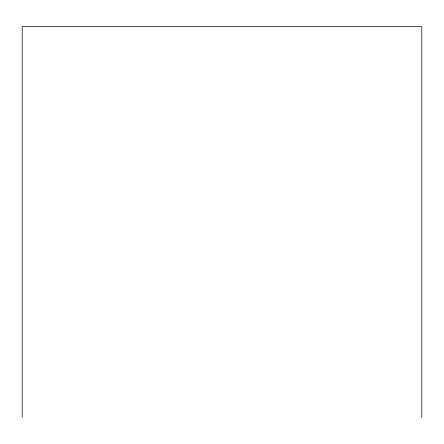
<?xml version="1.0" encoding="UTF-8"?>
<svg xmlns="http://www.w3.org/2000/svg" width="444" height="444" viewBox="0 0 444 444"><rect width="100%" height="100%" fill="white"/><g stroke="black" fill="none" stroke-linecap="round" stroke-linejoin="round"><path stroke-width="0.67" d="M421.8 417.349L421.8 26.651L22.2 26.651L22.2 417.349"/></g></svg>
